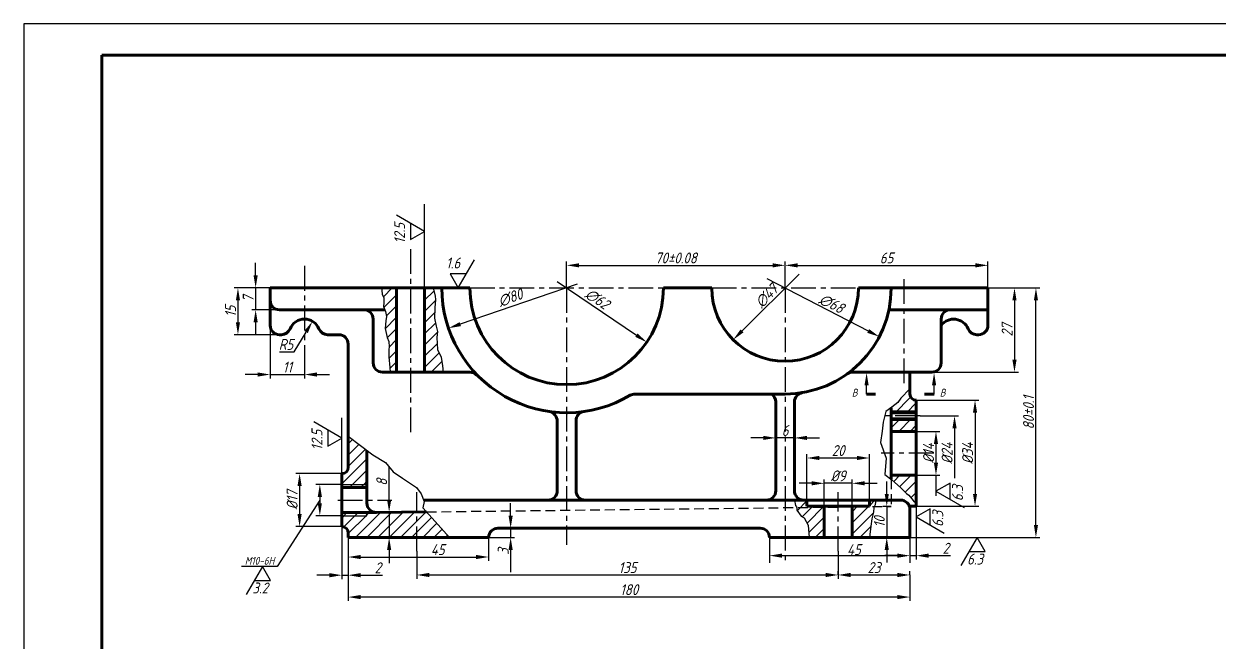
# Model space of a CAD drawing. Header units: millimetres. Extents: x -36 to 558, y -109 to 311.
# Drawn here: x -35.7 to 347.3, y 112.5 to 310.6 of the extents above; entities that cross this region are included whole.
import ezdxf

# ---------------------------------------------------------------- set-up
doc = ezdxf.new("R2010")
doc.units = ezdxf.units.MM
doc.header["$LTSCALE"] = 0.125
doc.linetypes.add('CENTERX2', pattern=[101.6, 63.5, -12.7, 12.7, -12.7])
doc.linetypes.add('DASHEDX2', pattern=[38.1, 25.4, -12.7])
for name, color, linetype, lineweight in [('标注线', 5, 'Continuous', 30), ('点划线', 3, 'CENTERX2', 30), ('粗实线', 7, 'Continuous', 70), ('细实线', 2, 'Continuous', 30), ('虚线', 4, 'DASHEDX2', 30)]:
    doc.layers.add(name, color=color, linetype=linetype, lineweight=lineweight)
doc.styles.add('样式 1', font='gbeitc.shx', dxfattribs={"bigfont": 'gbcbig.shx'})
doc.dimstyles.new('ISO-25', dxfattribs={"dimtxt": 3.5, "dimasz": 4, "dimexe": 1.25, "dimexo": 0, "dimtad": 1, "dimtoh": 1, "dimdsep": 46, "dimtxsty": '样式 1', "dimcen": 2.5, "dimadec": 0, "dimazin": 0, "dimtfac": 1, "dimtmove": 0, "dimatfit": 3, "dimfxl": 0, "dimtolj": 1, "dimarcsym": 0})

# ---------------------------------------------------------------- blocks, each defined once
blk = doc.blocks.new('*D53')
at = {"layer": 'Defpoints', "color": 0}
for p in [(208.2, 233.22), (273.2, 233.22), (273.2, 222.98)]:
    blk.add_point(p, dxfattribs=at)
at = {"layer": '标注线', "color": 0, "lineweight": -2}
for p, q in [((208.2, 233.22), (208.2, 234.47)), ((273.2, 222.98), (273.2, 234.47)), ((212.2, 233.22), (269.2, 233.22))]:
    blk.add_line(p, q, dxfattribs=at)
at = {"layer": '标注线', "color": 0}
for points in [[(212.2, 233.88), (212.2, 232.55), (208.2, 233.22)], [(269.2, 233.88), (269.2, 232.55), (273.2, 233.22)]]:
    blk.add_solid(points, dxfattribs=at)
at = {"layer": '标注线', "color": 0, "insert": (240.7, 235.59), "char_height": 3.5, "attachment_point": 5, "style": '样式 1'}
blk.add_mtext('\\A1;65', dxfattribs=at)
blk = doc.blocks.new('*D54')
at = {"layer": 'Defpoints', "color": 0}
for p in [(66.2, 166.48), (52.63, 149.48), (66.2, 149.48)]:
    blk.add_point(p, dxfattribs=at)
at = {"layer": '标注线', "color": 0, "lineweight": -2}
for p, q in [((66.2, 166.48), (51.38, 166.48)), ((52.63, 162.48), (52.63, 153.48)), ((66.2, 149.48), (51.38, 149.48))]:
    blk.add_line(p, q, dxfattribs=at)
at = {"layer": '标注线', "color": 0}
for points in [[(51.96, 162.48), (53.29, 162.48), (52.63, 166.48)], [(51.96, 153.48), (53.29, 153.48), (52.63, 149.48)]]:
    blk.add_solid(points, dxfattribs=at)
at = {"layer": '标注线', "color": 0, "insert": (50.25, 157.98), "char_height": 3.5, "attachment_point": 5, "rotation": 90, "style": '样式 1'}
blk.add_mtext('\\A1;%%c17', dxfattribs=at)
blk = doc.blocks.new('*D55')
at = {"layer": 'Defpoints', "color": 0}
for p in [(56.75, 215.28), (54.2, 210.98)]:
    blk.add_point(p, dxfattribs=at)
at = {"layer": '标注线', "color": 0, "lineweight": -2}
for p, q in [((50.94, 205.5), (54.71, 211.84)), ((46.23, 205.5), (50.94, 205.5))]:
    blk.add_line(p, q, dxfattribs=at)
at = {"layer": '标注线', "color": 0}
blk.add_solid([(54.13, 212.18), (55.28, 211.5), (56.75, 215.28)], dxfattribs=at)
at = {"layer": '标注线', "color": 0, "insert": (48.27, 207.87), "char_height": 3.5, "attachment_point": 5, "style": '样式 1'}
blk.add_mtext('\\A1;R5', dxfattribs=at)
blk = doc.blocks.new('*D56')
at = {"layer": 'Defpoints', "color": 0}
for p in [(208.2, 233.22), (138.2, 225.98), (208.2, 225.98)]:
    blk.add_point(p, dxfattribs=at)
at = {"layer": '标注线', "color": 0, "lineweight": -2}
for p, q in [((138.2, 225.98), (138.2, 234.47)), ((208.2, 225.98), (208.2, 234.47)), ((142.2, 233.22), (204.2, 233.22))]:
    blk.add_line(p, q, dxfattribs=at)
at = {"layer": '标注线', "color": 0}
for points in [[(142.2, 233.88), (142.2, 232.55), (138.2, 233.22)], [(204.2, 233.88), (204.2, 232.55), (208.2, 233.22)]]:
    blk.add_solid(points, dxfattribs=at)
at = {"layer": '标注线', "color": 0, "insert": (173.2, 235.59), "char_height": 3.5, "attachment_point": 5, "style": '样式 1'}
blk.add_mtext('\\A1;70%%p0.08', dxfattribs=at)
blk = doc.blocks.new('*D57')
at = {"layer": 'Defpoints', "color": 0}
for p in [(90.2, 141.58), (225.2, 141.58), (225.2, 133.97)]:
    blk.add_point(p, dxfattribs=at)
at = {"layer": '标注线', "color": 0, "lineweight": -2}
for p, q in [((90.2, 141.58), (90.2, 132.72)), ((225.2, 141.58), (225.2, 132.72)), ((94.2, 133.97), (221.2, 133.97))]:
    blk.add_line(p, q, dxfattribs=at)
at = {"layer": '标注线', "color": 0}
for points in [[(94.2, 134.63), (94.2, 133.3), (90.2, 133.97)], [(221.2, 134.63), (221.2, 133.3), (225.2, 133.97)]]:
    blk.add_solid(points, dxfattribs=at)
at = {"layer": '标注线', "color": 0, "insert": (157.7, 136.34), "char_height": 3.5, "attachment_point": 5, "style": '样式 1'}
blk.add_mtext('\\A1;135', dxfattribs=at)
blk = doc.blocks.new('*D58')
at = {"layer": 'Defpoints', "color": 0}
for p in [(220.7, 163.35), (220.7, 155.98), (229.7, 155.98)]:
    blk.add_point(p, dxfattribs=at)
at = {"layer": '标注线', "color": 0, "lineweight": -2}
for p, q in [((216.7, 163.35), (212.7, 163.35)), ((220.7, 155.98), (220.7, 164.6)), ((229.7, 163.35), (220.7, 163.35)), ((229.7, 155.98), (229.7, 164.6)), ((233.7, 163.35), (237.7, 163.35))]:
    blk.add_line(p, q, dxfattribs=at)
at = {"layer": '标注线', "color": 0}
for points in [[(216.7, 164.02), (216.7, 162.69), (220.7, 163.35)], [(233.7, 164.02), (233.7, 162.69), (229.7, 163.35)]]:
    blk.add_solid(points, dxfattribs=at)
at = {"layer": '标注线', "color": 0, "insert": (225.2, 165.73), "char_height": 3.5, "attachment_point": 5, "style": '样式 1'}
blk.add_mtext('\\A1;%%c9', dxfattribs=at)
blk = doc.blocks.new('*D59')
at = {"layer": 'Defpoints', "color": 0}
for p in [(235.2, 171.47), (215.2, 157.98), (235.2, 157.98)]:
    blk.add_point(p, dxfattribs=at)
at = {"layer": '标注线', "color": 0, "lineweight": -2}
for p, q in [((215.2, 157.98), (215.2, 172.72)), ((235.2, 157.98), (235.2, 172.72)), ((219.2, 171.47), (231.2, 171.47))]:
    blk.add_line(p, q, dxfattribs=at)
at = {"layer": '标注线', "color": 0}
for points in [[(219.2, 172.14), (219.2, 170.8), (215.2, 171.47)], [(231.2, 172.14), (231.2, 170.8), (235.2, 171.47)]]:
    blk.add_solid(points, dxfattribs=at)
at = {"layer": '标注线', "color": 0, "insert": (225.2, 173.85), "char_height": 3.5, "attachment_point": 5, "style": '样式 1'}
blk.add_mtext('\\A1;20', dxfattribs=at)
blk = doc.blocks.new('*D60')
at = {"layer": 'Defpoints', "color": 0}
for p in [(250.2, 179.98), (250.2, 165.98), (256.54, 165.98)]:
    blk.add_point(p, dxfattribs=at)
at = {"layer": '标注线', "color": 0, "lineweight": -2}
for p, q in [((250.2, 179.98), (257.79, 179.98)), ((256.54, 175.98), (256.54, 169.98)), ((250.2, 165.98), (257.79, 165.98))]:
    blk.add_line(p, q, dxfattribs=at)
at = {"layer": '标注线', "color": 0}
for points in [[(255.87, 175.98), (257.2, 175.98), (256.54, 179.98)], [(255.87, 169.98), (257.2, 169.98), (256.54, 165.98)]]:
    blk.add_solid(points, dxfattribs=at)
at = {"layer": '标注线', "color": 0, "insert": (254.16, 172.98), "char_height": 3.5, "attachment_point": 5, "rotation": 90, "style": '样式 1'}
blk.add_mtext('\\A1;%%c14', dxfattribs=at)
blk = doc.blocks.new('*D61')
at = {"layer": 'Defpoints', "color": 0}
for p in [(225.2, 133.97), (248.2, 133.97), (248.2, 133.97)]:
    blk.add_point(p, dxfattribs=at)
at = {"layer": '标注线', "color": 0, "lineweight": -2}
for p, q in [((225.2, 133.97), (225.2, 135.22)), ((248.2, 133.97), (248.2, 135.22)), ((229.2, 133.97), (244.2, 133.97))]:
    blk.add_line(p, q, dxfattribs=at)
at = {"layer": '标注线', "color": 0}
for points in [[(229.2, 134.63), (229.2, 133.3), (225.2, 133.97)], [(244.2, 134.63), (244.2, 133.3), (248.2, 133.97)]]:
    blk.add_solid(points, dxfattribs=at)
at = {"layer": '标注线', "color": 0, "insert": (236.7, 136.34), "char_height": 3.5, "attachment_point": 5, "style": '样式 1'}
blk.add_mtext('\\A1;23', dxfattribs=at)
blk = doc.blocks.new('*D62')
at = {"layer": 'Defpoints', "color": 0}
for p in [(242.2, 155.96), (240.77, 145.98), (242.2, 145.98)]:
    blk.add_point(p, dxfattribs=at)
at = {"layer": '标注线', "color": 0, "lineweight": -2}
for p, q in [((240.77, 159.96), (240.77, 163.96)), ((242.2, 155.96), (239.52, 155.96)), ((240.77, 155.96), (240.77, 145.98)), ((242.2, 145.98), (239.52, 145.98)), ((240.77, 141.98), (240.77, 137.98))]:
    blk.add_line(p, q, dxfattribs=at)
at = {"layer": '标注线', "color": 0}
for points in [[(240.11, 159.96), (241.44, 159.96), (240.77, 155.96)], [(240.11, 141.98), (241.44, 141.98), (240.77, 145.98)]]:
    blk.add_solid(points, dxfattribs=at)
at = {"layer": '标注线', "color": 0, "insert": (238.4, 150.97), "char_height": 3.5, "attachment_point": 5, "rotation": 90, "style": '样式 1'}
blk.add_mtext('\\A1;10', dxfattribs=at)
blk = doc.blocks.new('*D63')
at = {"layer": 'Defpoints', "color": 0}
for p in [(205.2, 177.91), (205.2, 177.91), (211.2, 177.91)]:
    blk.add_point(p, dxfattribs=at)
at = {"layer": '标注线', "color": 0, "lineweight": -2}
for p, q in [((201.2, 177.91), (197.2, 177.91)), ((205.2, 177.91), (205.2, 179.16)), ((211.2, 177.91), (205.2, 177.91)), ((211.2, 177.91), (211.2, 179.16)), ((215.2, 177.91), (219.2, 177.91))]:
    blk.add_line(p, q, dxfattribs=at)
at = {"layer": '标注线', "color": 0}
for points in [[(201.2, 178.57), (201.2, 177.24), (205.2, 177.91)], [(215.2, 178.57), (215.2, 177.24), (211.2, 177.91)]]:
    blk.add_solid(points, dxfattribs=at)
at = {"layer": '标注线', "color": 0, "insert": (208.2, 180.28), "char_height": 3.5, "attachment_point": 5, "style": '样式 1'}
blk.add_mtext('\\A1;6', dxfattribs=at)
blk = doc.blocks.new('*D64')
at = {"layer": 'Defpoints', "color": 0}
for p in [(43.2, 225.98), (38.54, 218.98), (46.2, 218.98)]:
    blk.add_point(p, dxfattribs=at)
at = {"layer": '标注线', "color": 0, "lineweight": -2}
for p, q in [((38.54, 229.98), (38.54, 233.98)), ((43.2, 225.98), (37.29, 225.98)), ((38.54, 225.98), (38.54, 218.98)), ((46.2, 218.98), (37.29, 218.98)), ((38.54, 214.98), (38.54, 210.98))]:
    blk.add_line(p, q, dxfattribs=at)
at = {"layer": '标注线', "color": 0}
for points in [[(37.88, 229.98), (39.21, 229.98), (38.54, 225.98)], [(37.88, 214.98), (39.21, 214.98), (38.54, 218.98)]]:
    blk.add_solid(points, dxfattribs=at)
at = {"layer": '标注线', "color": 0, "insert": (36.17, 222.48), "char_height": 3.5, "attachment_point": 5, "rotation": 90, "style": '样式 1'}
blk.add_mtext('\\A1;7', dxfattribs=at)
blk = doc.blocks.new('*D65')
at = {"layer": 'Defpoints', "color": 0}
for p in [(43.2, 213.98), (54.2, 206.79), (54.2, 198.22)]:
    blk.add_point(p, dxfattribs=at)
at = {"layer": '标注线', "color": 0, "lineweight": -2}
for p, q in [((43.2, 213.98), (43.2, 196.97)), ((54.2, 206.79), (54.2, 196.97)), ((39.2, 198.22), (35.2, 198.22)), ((43.2, 198.22), (54.2, 198.22)), ((58.2, 198.22), (62.2, 198.22))]:
    blk.add_line(p, q, dxfattribs=at)
at = {"layer": '标注线', "color": 0}
for points in [[(39.2, 198.89), (39.2, 197.56), (43.2, 198.22)], [(58.2, 198.89), (58.2, 197.56), (54.2, 198.22)]]:
    blk.add_solid(points, dxfattribs=at)
at = {"layer": '标注线', "color": 0, "insert": (48.7, 200.6), "char_height": 3.5, "attachment_point": 5, "style": '样式 1'}
blk.add_mtext('\\A1;11', dxfattribs=at)
blk = doc.blocks.new('*D66')
at = {"layer": 'Defpoints', "color": 0}
for p in [(43.2, 225.98), (32.87, 210.98), (46.2, 210.98)]:
    blk.add_point(p, dxfattribs=at)
at = {"layer": '标注线', "color": 0, "lineweight": -2}
for p, q in [((43.2, 225.98), (31.62, 225.98)), ((32.87, 221.98), (32.87, 214.98)), ((46.2, 210.98), (31.62, 210.98))]:
    blk.add_line(p, q, dxfattribs=at)
at = {"layer": '标注线', "color": 0}
for points in [[(32.21, 221.98), (33.54, 221.98), (32.87, 225.98)], [(32.21, 214.98), (33.54, 214.98), (32.87, 210.98)]]:
    blk.add_solid(points, dxfattribs=at)
at = {"layer": '标注线', "color": 0, "insert": (30.5, 218.48), "char_height": 3.5, "attachment_point": 5, "rotation": 90, "style": '样式 1'}
blk.add_mtext('\\A1;15', dxfattribs=at)
blk = doc.blocks.new('*D67')
at = {"layer": 'Defpoints', "color": 0}
for p in [(66.2, 149.48), (68.2, 145.98), (68.2, 133.9)]:
    blk.add_point(p, dxfattribs=at)
at = {"layer": '标注线', "color": 0, "lineweight": -2}
for p, q in [((66.2, 149.48), (66.2, 132.65)), ((68.2, 145.98), (68.2, 132.65)), ((62.2, 133.9), (58.2, 133.9)), ((66.2, 133.9), (68.2, 133.9)), ((72.2, 133.9), (79.2, 133.9))]:
    blk.add_line(p, q, dxfattribs=at)
at = {"layer": '标注线', "color": 0}
for points in [[(62.2, 134.56), (62.2, 133.23), (66.2, 133.9)], [(72.2, 134.56), (72.2, 133.23), (68.2, 133.9)]]:
    blk.add_solid(points, dxfattribs=at)
at = {"layer": '标注线', "color": 0, "insert": (77.7, 136.27), "char_height": 3.5, "attachment_point": 5, "style": '样式 1'}
blk.add_mtext('\\A1;2', dxfattribs=at)
blk = doc.blocks.new('*D68')
at = {"layer": 'Defpoints', "color": 0}
for p in [(68.2, 132.65), (248.2, 133.97), (68.2, 126.89)]:
    blk.add_point(p, dxfattribs=at)
at = {"layer": '标注线', "color": 0, "lineweight": -2}
for p, q in [((68.2, 132.65), (68.2, 125.64)), ((248.2, 133.97), (248.2, 125.64)), ((244.2, 126.89), (72.2, 126.89))]:
    blk.add_line(p, q, dxfattribs=at)
at = {"layer": '标注线', "color": 0}
for points in [[(72.2, 127.55), (72.2, 126.22), (68.2, 126.89)], [(244.2, 127.55), (244.2, 126.22), (248.2, 126.89)]]:
    blk.add_solid(points, dxfattribs=at)
at = {"layer": '标注线', "color": 0, "insert": (158.2, 129.26), "char_height": 3.5, "attachment_point": 5, "style": '样式 1'}
blk.add_mtext('\\A1;180', dxfattribs=at)
blk = doc.blocks.new('*D69')
at = {"layer": 'Defpoints', "color": 0}
for p in [(273.2, 225.98), (255.2, 198.98), (281.7, 198.98)]:
    blk.add_point(p, dxfattribs=at)
at = {"layer": '标注线', "color": 0, "lineweight": -2}
for p, q in [((273.2, 225.98), (282.95, 225.98)), ((281.7, 221.98), (281.7, 202.98)), ((255.2, 198.98), (282.95, 198.98))]:
    blk.add_line(p, q, dxfattribs=at)
at = {"layer": '标注线', "color": 0}
for points in [[(281.03, 221.98), (282.37, 221.98), (281.7, 225.98)], [(281.03, 202.98), (282.37, 202.98), (281.7, 198.98)]]:
    blk.add_solid(points, dxfattribs=at)
at = {"layer": '标注线', "color": 0, "insert": (279.33, 212.48), "char_height": 3.5, "attachment_point": 5, "rotation": 90, "style": '样式 1'}
blk.add_mtext('\\A1;27', dxfattribs=at)
blk = doc.blocks.new('*D70')
at = {"layer": 'Defpoints', "color": 0}
for p in [(282.95, 225.98), (288.57, 225.98), (248.2, 145.98)]:
    blk.add_point(p, dxfattribs=at)
at = {"layer": '标注线', "color": 0, "lineweight": -2}
for p, q in [((282.95, 225.98), (289.82, 225.98)), ((288.57, 149.98), (288.57, 221.98)), ((248.2, 145.98), (289.82, 145.98))]:
    blk.add_line(p, q, dxfattribs=at)
at = {"layer": '标注线', "color": 0}
for points in [[(287.91, 221.98), (289.24, 221.98), (288.57, 225.98)], [(287.91, 149.98), (289.24, 149.98), (288.57, 145.98)]]:
    blk.add_solid(points, dxfattribs=at)
at = {"layer": '标注线', "color": 0, "insert": (286.2, 185.98), "char_height": 3.5, "attachment_point": 5, "rotation": 90, "style": '样式 1'}
blk.add_mtext('\\A1;80%%p0.1', dxfattribs=at)
blk = doc.blocks.new('新块1')
at = {"layer": '标注线'}
for p, q in [((0, 0), (-5.2, -9)), ((2.6, -4.5), (0, 0)), ((-2.6, -4.5), (2.6, -4.5))]:
    blk.add_line(p, q, dxfattribs=at)
at = {"layer": '标注线', "style": '样式 1'}
blk.add_attdef('CCD', (-3.21, -8.67), '', height=3.5, dxfattribs=at)
blk = doc.blocks.new('新块2')
at = {"layer": '标注线'}
for p, q in [((4.5, 2.6), (0, 0)), ((0, 0), (9, -5.2)), ((4.5, -2.6), (4.5, 2.6))]:
    blk.add_line(p, q, dxfattribs=at)
at = {"layer": '标注线', "style": '样式 1'}
blk.add_attdef('CCD', (8.67, -3.21), '', height=3.5, rotation=90, dxfattribs=at)
blk = doc.blocks.new('*D73')
at = {"layer": 'Defpoints', "color": 0}
for p in [(250.2, 155.98), (248.2, 145.98), (250.2, 140.16)]:
    blk.add_point(p, dxfattribs=at)
at = {"layer": '标注线', "color": 0, "lineweight": -2}
for p, q in [((250.2, 155.98), (250.2, 138.91)), ((248.2, 145.98), (248.2, 138.91)), ((244.2, 140.16), (240.2, 140.16)), ((248.2, 140.16), (250.2, 140.16)), ((254.2, 140.16), (261.2, 140.16))]:
    blk.add_line(p, q, dxfattribs=at)
at = {"layer": '标注线', "color": 0}
for points in [[(244.2, 140.83), (244.2, 139.5), (248.2, 140.16)], [(254.2, 140.83), (254.2, 139.5), (250.2, 140.16)]]:
    blk.add_solid(points, dxfattribs=at)
at = {"layer": '标注线', "color": 0, "insert": (259.7, 142.54), "char_height": 3.5, "attachment_point": 5, "style": '样式 1'}
blk.add_mtext('\\A1;2', dxfattribs=at)
blk = doc.blocks.new('新块3')
at = {"layer": '标注线'}
for p, q in [((0, 0), (5.2, 9)), ((2.6, 4.5), (-2.6, 4.5)), ((-2.6, 4.5), (0, 0))]:
    blk.add_line(p, q, dxfattribs=at)
at = {"layer": '标注线', "style": '样式 1'}
blk.add_attdef('CCD', (-3.88, 6.26), '', height=3.5, dxfattribs=at)
blk = doc.blocks.new('新块4')
at = {"layer": '标注线'}
for p, q in [((0, 0), (-9, 5.2)), ((-4.5, 2.6), (-4.5, -2.6)), ((-4.5, -2.6), (0, 0))]:
    blk.add_line(p, q, dxfattribs=at)
at = {"layer": '标注线', "style": '样式 1'}
blk.add_attdef('CCD', (-6.26, -3.88), '', height=3.5, rotation=90, dxfattribs=at)

msp = doc.modelspace()

# ---------------------------------------------------------------- hatches: boundary and pattern name
at = {"layer": '细实线'}
h = msp.add_hatch(dxfattribs=at)
h.set_pattern_fill('ANSI31', color=256, scale=0.8, style=0)
h.paths.add_polyline_path([(83.697, 225.977), (78.881, 225.977), (78.966, 225.125), (79.096, 223.96), (79.615, 222.794), (79.615, 221.24), (79.485, 220.074), (80.133, 218.391), (80.522, 216.836), (80.263, 215.412), (80.004, 212.951), (80.652, 210.102), (81.171, 208.806), (81.301, 207.123), (81.171, 206.216), (81.171, 203.885), (81.56, 200.517), (81.651, 198.977), (83.697, 198.977)])
h.paths.add_polyline_path([(95.956, 219.556), (96.216, 222.276), (96.086, 223.312), (95.419, 225.977), (92.697, 225.977), (92.697, 198.977), (98.654, 198.977), (98.421, 201.035), (98.031, 203.755), (96.864, 206.216), (96.605, 210.102), (96.864, 212.044), (96.345, 213.728), (95.827, 216.318)])
h = msp.add_hatch(dxfattribs=at)
h.set_pattern_fill('ANSI31', color=256, scale=0.8, style=0)
h.paths.add_polyline_path([(250.197, 165.977), (242.197, 165.977), (242.197, 164.647), (242.406, 164.497), (245.121, 162.056), (247.045, 160.134), (247.815, 159.558), (248.777, 158.404), (249.546, 157.443), (249.931, 157.251), (250.197, 157.092)])
h.paths.add_polyline_path([(250.197, 183.477), (242.197, 183.477), (242.197, 179.977), (250.197, 179.977)])
h.paths.add_polyline_path([(250.197, 183.977), (242.197, 183.977), (242.197, 183.477), (250.197, 183.477)])
h.paths.add_polyline_path([(250.197, 186.477), (242.197, 186.477), (242.197, 185.977), (250.197, 185.977)])
h.paths.add_polyline_path([(250.197, 189.977), (248.197, 189.977), (248.197, 193.624), (245.314, 190.692), (244.352, 189.291), (242.428, 187.735), (242.197, 187.579), (242.197, 186.477), (250.197, 186.477)])
h = msp.add_hatch(dxfattribs=at)
h.set_pattern_fill('ANSI31', color=256, scale=0.8, style=0)
h.paths.add_polyline_path([(220.697, 155.702), (211.878, 155.598), (211.918, 155.479), (211.918, 154.735), (213.3, 152.823), (214.258, 152.291), (215.64, 149.954), (215.932, 145.977), (220.697, 145.977)])
h.paths.add_polyline_path([(215.197, 157.977), (211.241, 157.977), (211.492, 156.223), (211.811, 155.798), (211.878, 155.598), (220.697, 155.702), (220.697, 155.977), (215.197, 155.977)])
h.paths.add_polyline_path([(236.488, 154.098), (236.594, 155.585), (236.747, 155.891), (229.697, 155.808), (229.697, 145.977), (235.27, 145.977), (235.318, 146.978), (235.637, 149.635), (235.956, 151.972)])
h.paths.add_polyline_path([(237.126, 157.392), (236.995, 157.977), (235.197, 157.977), (235.197, 155.977), (229.697, 155.977), (229.697, 155.808), (236.747, 155.891), (237.019, 156.435)])

# ---------------------------------------------------------------- linework, layer by layer
at = {"layer": '标注线'}
for p, q in [((92.697, 225.977), (92.697, 252.841)), ((212.664, 230.437), (194.395, 212.201)), ((141.618, 227.143), (104.119, 214.37)), ((135.144, 228.046), (160.55, 210.835)), ((202.358, 229.002), (234.835, 212.179)), ((234.311, 191.921), (234.311, 194.766)), ((255.933, 191.921), (255.933, 194.766)), ((250.197, 189.977), (270.304, 189.977)), ((66.197, 166.477), (66.197, 184.291)), ((251.437, 184.977), (263.735, 184.977)), ((269.054, 185.977), (269.054, 159.977)), ((262.485, 180.977), (262.485, 164.977)), ((81.32, 158.072), (81.32, 168.532)), ((256.536, 165.977), (256.536, 159.356)), ((66.197, 162.977), (57.862, 162.977)), ((59.112, 157.968), (45.443, 136.72)), ((59.112, 158.977), (59.112, 156.977)), ((82.23, 154.072), (80.07, 154.072)), ((81.32, 154.072), (81.32, 145.977)), ((120.245, 152.977), (120.245, 156.977)), ((250.197, 155.977), (270.304, 155.977)), ((66.197, 152.977), (57.862, 152.977)), ((68.197, 145.977), (68.197, 138.478)), ((82.23, 145.977), (80.07, 145.977)), ((113.197, 145.977), (113.197, 138.478)), ((113.197, 145.977), (121.495, 145.977)), ((116.197, 148.977), (121.495, 148.977)), ((120.245, 148.977), (120.245, 145.977)), ((203.197, 145.977), (203.197, 137.882)), ((248.197, 145.977), (248.197, 137.882)), ((81.32, 141.977), (81.32, 137.717)), ((120.245, 141.977), (120.245, 134.905)), ((72.197, 139.728), (109.197, 139.728)), ((207.197, 140.162), (244.197, 140.162)), ((45.443, 136.72), (33.969, 136.72))]:
    msp.add_line(p, q, dxfattribs=at)
for points in [[(103.904, 215.002), (104.334, 213.739), (100.333, 213.081)], [(160.924, 211.387), (160.177, 210.283), (163.862, 208.591)], [(193.924, 212.673), (194.866, 211.73), (191.564, 209.376)], [(235.141, 212.771), (234.528, 211.587), (238.387, 210.339)], [(233.645, 194.766), (234.978, 194.766), (234.311, 198.766)], [(255.266, 194.766), (256.599, 194.766), (255.933, 198.766)], [(268.388, 185.977), (269.721, 185.977), (269.054, 189.977)], [(261.818, 180.977), (263.152, 180.977), (262.485, 184.977)], [(58.445, 158.977), (59.779, 158.977), (59.112, 162.977)], [(80.653, 158.072), (81.986, 158.072), (81.32, 154.072)], [(268.388, 159.977), (269.721, 159.977), (269.054, 155.977)], [(58.445, 156.977), (59.779, 156.977), (59.112, 152.977)], [(119.579, 152.977), (120.912, 152.977), (120.245, 148.977)], [(80.653, 141.977), (81.986, 141.977), (81.32, 145.977)], [(119.579, 141.977), (120.912, 141.977), (120.245, 145.977)], [(72.197, 140.394), (72.197, 139.061), (68.197, 139.728)], [(109.197, 140.394), (109.197, 139.061), (113.197, 139.728)], [(207.197, 140.829), (207.197, 139.496), (203.197, 140.162)], [(244.197, 140.829), (244.197, 139.496), (248.197, 140.162)]]:
    msp.add_solid(points, dxfattribs=at)
at = {"layer": '点划线'}
for p, q in [((88.197, 238.439), (88.197, 178.136)), ((54.197, 233.027), (54.197, 206.786)), ((107.197, 225.977), (169.197, 225.977)), ((138.197, 225.977), (138.197, 143.599)), ((184.697, 225.977), (231.697, 225.977)), ((208.197, 225.977), (208.197, 137.629)), ((246.197, 228.794), (246.197, 194.031)), ((251.437, 184.977), (238.985, 184.977)), ((255.814, 172.977), (238.958, 172.977)), ((64.846, 157.977), (82.158, 157.977)), ((90.197, 141.581), (90.197, 160.524)), ((225.197, 141.581), (225.197, 160.524))]:
    msp.add_line(p, q, dxfattribs=at)
at = {"layer": '粗实线'}
for p, q in [((548.287, 300.608), (-10.713, 300.608)), ((-10.713, 300.608), (-10.713, -99.392)), ((43.197, 225.977), (107.197, 225.977)), ((43.197, 225.977), (43.197, 213.977)), ((83.697, 225.977), (83.697, 198.977)), ((92.697, 225.977), (92.697, 198.977)), ((169.197, 225.977), (184.697, 225.977)), ((231.697, 225.977), (273.197, 225.977)), ((273.197, 225.977), (273.197, 213.977)), ((79.907, 218.977), (46.197, 218.977)), ((241.468, 218.977), (273.197, 218.977)), ((76.197, 201.977), (76.197, 215.977)), ((258.197, 201.977), (258.197, 215.977)), ((46.197, 210.977), (46.78, 210.977)), ((61.613, 210.977), (65.197, 210.977)), ((270.197, 210.977), (269.613, 210.977)), ((68.197, 207.977), (68.197, 168.477)), ((107.204, 198.977), (79.197, 198.977)), ((229.853, 198.977), (255.197, 198.977)), ((248.197, 191.977), (248.197, 198.977)), ((208.197, 191.977), (160.105, 191.977)), ((234.311, 191.921), (237.168, 191.921)), ((252.916, 191.921), (255.933, 191.921)), ((205.197, 189.467), (205.197, 160.977)), ((211.197, 189.467), (211.197, 160.977)), ((250.197, 189.977), (250.197, 172.977)), ((250.197, 189.977), (250.197, 189.977)), ((242.197, 187.579), (242.197, 164.647)), ((250.197, 185.977), (242.197, 185.977)), ((250.197, 183.977), (242.197, 183.977)), ((135.197, 183.263), (135.197, 160.977)), ((141.197, 183.398), (141.197, 160.977)), ((250.197, 179.977), (242.197, 179.977)), ((74.197, 173.915), (74.197, 157.013)), ((250.197, 155.977), (250.197, 172.977)), ((66.197, 157.977), (66.197, 166.477)), ((66.197, 166.477), (66.197, 166.477)), ((250.197, 165.977), (242.197, 165.977)), ((66.197, 161.977), (74.197, 161.977)), ((66.197, 157.977), (66.197, 149.477)), ((92.398, 157.977), (245.197, 157.977)), ((215.197, 157.977), (215.197, 155.977)), ((235.197, 157.977), (235.197, 155.977)), ((66.197, 153.977), (77.232, 154.013)), ((77.232, 154.013), (93.297, 154.202)), ((215.197, 155.977), (225.197, 155.977)), ((220.697, 155.977), (220.697, 145.977)), ((235.197, 155.977), (225.197, 155.977)), ((229.697, 155.977), (229.697, 145.977)), ((248.197, 155.977), (250.197, 155.977)), ((248.197, 145.977), (248.197, 154.977)), ((66.197, 149.477), (66.197, 149.477)), ((68.197, 147.477), (68.197, 145.977)), ((68.197, 145.977), (113.197, 145.977)), ((113.197, 145.977), (113.197, 145.977)), ((116.197, 148.977), (200.197, 148.977)), ((203.197, 145.977), (220.697, 145.977)), ((203.197, 145.977), (203.197, 145.977)), ((220.697, 145.977), (248.197, 145.977))]:
    msp.add_line(p, q, dxfattribs=at)
for centre, radius, start, end in [((138.197, 225.977), 40, 180, 300.63115), ((138.197, 225.977), 31, 180, 0), ((208.197, 225.977), 23.5, 180, 0), ((208.197, 225.977), 34, 270, 0), ((46.197, 221.977), 3, 180, 270), ((73.197, 215.977), 3, 0, 90), ((261.197, 215.977), 3, 90, 180), ((54.197, 210.977), 5, 22.02431, 157.97569), ((262.197, 210.977), 5, 22.02431, 143.1301), ((46.197, 213.977), 3, 180, 270), ((46.78, 213.977), 3, 270, 337.97569), ((61.613, 213.977), 3, 202.02431, 270), ((65.197, 207.977), 3, 0, 90), ((269.613, 213.977), 3, 202.02431, 270), ((270.197, 213.977), 3, 270, 0), ((79.197, 201.977), 3, 180, 270), ((255.197, 201.977), 3, 270, 0), ((107.204, 195.977), 3, 44.06741, 90), ((229.853, 195.977), 3, 90, 125.82477), ((160.105, 188.977), 3, 90, 120.63115), ((202.197, 189.467), 3, 0, 56.79929), ((214.197, 189.467), 3, 99.33242, 180), ((250.197, 191.977), 2, 180, 270), ((131.909, 183.155), 3.289, 1.8815, 77.98505), ((144.197, 183.398), 3, 98.02093, 180), ((66.197, 168.477), 2, 270, 0), ((132.197, 160.977), 3, 270, 0), ((144.197, 160.977), 3, 180, 270), ((202.197, 160.977), 3, 270, 0), ((214.197, 160.977), 3, 180, 270), ((245.197, 154.977), 3, 0, 90), ((77.197, 157.013), 3, 180, 270.67449), ((66.197, 147.477), 2, 0, 90), ((116.197, 145.977), 3, 90, 180), ((200.197, 145.977), 3, 0, 90)]:
    msp.add_arc(centre, radius, start, end, dxfattribs=at)
at = {"layer": '细实线'}
for p, q in [((558.287, 310.608), (-35.713, 310.608)), ((-35.713, 310.608), (-35.713, -109.392)), ((250.197, 186.477), (242.197, 186.477)), ((250.197, 183.477), (242.197, 183.477)), ((68.197, 175.96), (69.605, 177.368)), ((68.197, 172.368), (71.655, 175.826)), ((68.197, 168.775), (73.705, 174.284)), ((66.197, 163.183), (74.197, 171.183)), ((69.583, 162.977), (74.197, 167.591)), ((66.197, 162.977), (74.197, 162.977)), ((68.583, 161.977), (69.583, 162.977)), ((72.175, 161.977), (73.175, 162.977)), ((73.175, 162.977), (74.197, 163.999)), ((66.767, 152.977), (67.767, 153.977)), ((70.359, 152.977), (71.359, 153.977)), ((70.543, 145.977), (78.595, 154.029)), ((73.951, 152.977), (74.197, 153.223)), ((74.135, 145.977), (82.23, 154.072)), ((74.197, 153.223), (75.507, 154.534)), ((74.197, 152.977), (74.197, 153.977)), ((77.727, 145.977), (85.865, 154.115)), ((81.32, 145.977), (89.5, 154.158)), ((84.912, 145.977), (93.135, 154.2)), ((66.197, 152.977), (74.197, 152.977)), ((66.197, 152.407), (66.767, 152.977)), ((66.859, 149.477), (70.359, 152.977)), ((68.197, 147.223), (73.951, 152.977)), ((88.504, 145.977), (94.932, 152.406)), ((92.096, 145.977), (96.644, 150.525)), ((95.688, 145.977), (98.34, 148.63)), ((99.28, 145.977), (100.032, 146.729))]:
    msp.add_line(p, q, dxfattribs=at)
for points in [[(78.881, 225.977), (78.966, 225.125), (79.096, 223.96), (79.615, 222.794), (79.615, 221.24), (79.485, 220.074), (80.133, 218.391), (80.522, 216.836), (80.263, 215.412), (80.004, 212.951), (80.652, 210.102), (81.171, 208.806), (81.301, 207.123), (81.171, 206.216), (81.171, 203.885), (81.56, 200.517), (81.651, 198.977)], [(95.419, 225.977), (96.086, 223.312), (96.216, 222.276), (95.956, 219.556), (95.827, 216.318), (96.345, 213.728), (96.864, 212.044), (96.605, 210.102), (96.864, 206.216), (98.031, 203.755), (98.421, 201.035), (98.654, 198.977)], [(248.197, 193.624), (245.314, 190.692), (244.352, 189.291), (242.428, 187.735), (240.437, 186.388), (239.621, 182.992), (239.293, 180.046), (238.801, 176.445), (240.604, 171.372), (240.112, 166.134), (242.406, 164.497), (245.121, 162.056), (247.045, 160.134), (247.815, 159.558), (248.777, 158.404), (249.546, 157.443), (249.931, 157.251), (250.197, 157.092)], [(68.197, 178.427), (76.135, 172.457), (80.121, 169.969), (82.612, 166.984), (85.601, 164.994), (90.085, 162.008), (91.58, 160.018), (92.577, 157.53), (92.078, 155.54), (97.061, 150.067), (100.701, 145.977)], [(211.241, 157.977), (211.492, 156.223), (211.811, 155.798), (211.918, 155.479), (211.918, 154.735), (213.3, 152.823), (214.258, 152.291), (215.64, 149.954), (215.932, 145.977)], [(236.995, 157.977), (237.126, 157.392), (237.019, 156.435), (236.594, 155.585), (236.488, 154.098), (235.956, 151.972), (235.637, 149.635), (235.318, 146.978), (235.27, 145.977)]]:
    msp.add_lwpolyline(points, dxfattribs=at)
at = {"layer": '虚线'}
for p in [(242.197, 164.647), (93.297, 154.202)]:
    msp.add_line(p, (242.197, 155.955), dxfattribs=at)

# ---------------------------------------------------------------- block references
at = {"layer": '标注线'}
for name, p, values in [('新块4', (92.697, 244.078), {'CCD': '12.5'}), ('新块3', (103.426, 225.977), {'CCD': '1.6'}), ('新块4', (66.197, 177.806), {'CCD': '12.5'}), ('新块2', (256.536, 160.842), {'CCD': '6.3'}), ('新块2', (250.197, 152.584), {'CCD': '6.3'}), ('新块1', (269.7, 145.977), {'CCD': '6.3'}), ('新块1', (40.704, 136.72), {'CCD': '3.2'})]:
    msp.add_blockref(name, p, dxfattribs=at).add_auto_attribs(values)

# ---------------------------------------------------------------- texts
at = {"layer": '标注线', "char_height": 3.5, "attachment_point": 5, "style": '样式 1'}
for s, insert, rotation in [('\\A1;∅80', (120.176, 222.844), 18.80911), ('\\A1;∅47', (202.274, 223.421), 44.94777), ('\\A1;∅62', (148.013, 222.426), 325.88581), ('\\A1;∅68', (223.101, 220.932), 332.61578), ('%%c24', (260.11, 172.977), 90), ('\\A1;%%c34', (266.679, 172.977), 90), ('8', (78.945, 163.671), 90), ('\\A1;3', (117.87, 141.503), 90)]:
    msp.add_mtext(s, dxfattribs=dict(at, insert=insert, rotation=rotation))
at = {"layer": '标注线', "char_height": 2.5, "attachment_point": 1, "style": '样式 1'}
for s, insert, width in [('B', (229.588, 193.657), 4.7237), ('B', (257.767, 193.657), 4.7237), ('M10-6H', (35.082, 139.78), 18.7521)]:
    msp.add_mtext(s, dxfattribs=dict(at, insert=insert, width=width))
at = {"layer": '标注线', "char_height": 3.5, "attachment_point": 5, "style": '样式 1'}
for insert in [(96.885, 142.103), (230.247, 142.108)]:
    msp.add_mtext('\\A1;45', dxfattribs=dict(at, insert=insert))

# ---------------------------------------------------------------- dimensions: what is measured, and where the dimension line sits
at = {"layer": '标注线'}
for base, p1, p2, text, picture, middle in [((208.197, 233.215), (138.197, 225.977), (208.197, 225.977), '<>%%p0.08', '*D56', (173.197, 235.59)), ((220.697, 163.352), (229.697, 155.977), (220.697, 155.977), '%%c<>', '*D58', (225.197, 165.727))]:
    dim = msp.add_linear_dim(base=base, p1=p1, p2=p2, text=text, dimstyle='ISO-25', dxfattribs=at)
    dim.commit()
    dim.dimension.update_dxf_attribs({"geometry": picture, "text_midpoint": middle})
for base, p1, p2, picture, middle in [((273.197, 233.215), (208.197, 233.215), (273.197, 222.977), '*D53', (240.697, 235.59)), ((235.197, 171.47), (215.197, 157.977), (235.197, 157.977), '*D59', (225.197, 173.845)), ((250.197, 140.162), (248.197, 145.977), (250.197, 155.977), '*D73', (259.697, 142.537)), ((68.197, 133.897), (66.197, 149.477), (68.197, 145.977), '*D67', (77.697, 136.272)), ((225.197, 133.967), (90.197, 141.581), (225.197, 141.581), '*D57', (157.697, 136.342)), ((248.197, 133.967), (225.197, 133.967), (248.197, 133.967), '*D61', (236.697, 136.342)), ((68.197, 126.888), (248.197, 133.967), (68.197, 132.647), '*D68', (158.197, 129.263))]:
    dim = msp.add_linear_dim(base=base, p1=p1, p2=p2, dimstyle='ISO-25', dxfattribs=at)
    dim.commit()
    dim.dimension.update_dxf_attribs({"geometry": picture, "text_midpoint": middle})
for base, p1, p2, picture, middle in [((38.544, 218.977), (43.197, 225.977), (46.197, 218.977), '*D64', (36.169, 222.477)), ((32.874, 210.977), (43.197, 225.977), (46.197, 210.977), '*D66', (30.499, 218.477)), ((281.7, 198.977), (273.197, 225.977), (255.197, 198.977), '*D69', (279.325, 212.477))]:
    dim = msp.add_linear_dim(base=base, p1=p1, p2=p2, angle=90, dimstyle='ISO-25', dxfattribs=at)
    dim.commit()
    dim.dimension.update_dxf_attribs({"geometry": picture, "text_midpoint": middle})
for base, p1, p2, text, picture, middle in [((288.575, 225.977), (248.197, 145.977), (282.95, 225.977), '<>%%p0.1', '*D70', (286.2, 185.977)), ((256.536, 165.977), (250.197, 179.977), (250.197, 165.977), '%%c<>', '*D60', (254.161, 172.977))]:
    dim = msp.add_linear_dim(base=base, p1=p1, p2=p2, angle=90, text=text, dimstyle='ISO-25', dxfattribs=at)
    dim.commit()
    dim.dimension.update_dxf_attribs({"geometry": picture, "text_midpoint": middle})
dim = msp.add_radius_dim(center=(54.197, 210.977), mpoint=(56.751, 215.276), dimstyle='ISO-25', override={"dimtmove": 1}, dxfattribs=at)
dim.commit()
dim.dimension.update_dxf_attribs({"geometry": '*D55', "text_midpoint": (50.939, 205.496), "dimtype": 164})
for base, p1, p2, picture, middle in [((54.197, 198.224), (43.197, 213.977), (54.197, 206.786), '*D65', (48.697, 198.224)), ((205.197, 177.906), (211.197, 177.906), (205.197, 177.906), '*D63', (208.197, 177.906))]:
    dim = msp.add_linear_dim(base=base, p1=p1, p2=p2, dimstyle='ISO-25', dxfattribs=at)
    dim.commit()
    dim.dimension.update_dxf_attribs({"geometry": picture, "text_midpoint": middle, "dimtype": 160})
dim = msp.add_linear_dim(base=(52.626, 149.477), p1=(66.197, 166.477), p2=(66.197, 149.477), angle=90, text='%%c<>', dimstyle='ISO-25', override={"dimtmove": 1}, dxfattribs=at)
dim.commit()
dim.dimension.update_dxf_attribs({"geometry": '*D54', "text_midpoint": (50.251, 157.977)})
dim = msp.add_linear_dim(base=(240.774, 145.977), p1=(242.197, 155.955), p2=(242.197, 145.977), angle=90, text='10', dimstyle='ISO-25', dxfattribs=at)
dim.commit()
dim.dimension.update_dxf_attribs({"geometry": '*D62', "text_midpoint": (240.774, 150.966), "dimtype": 160})

doc.saveas('drawing.dxf')
